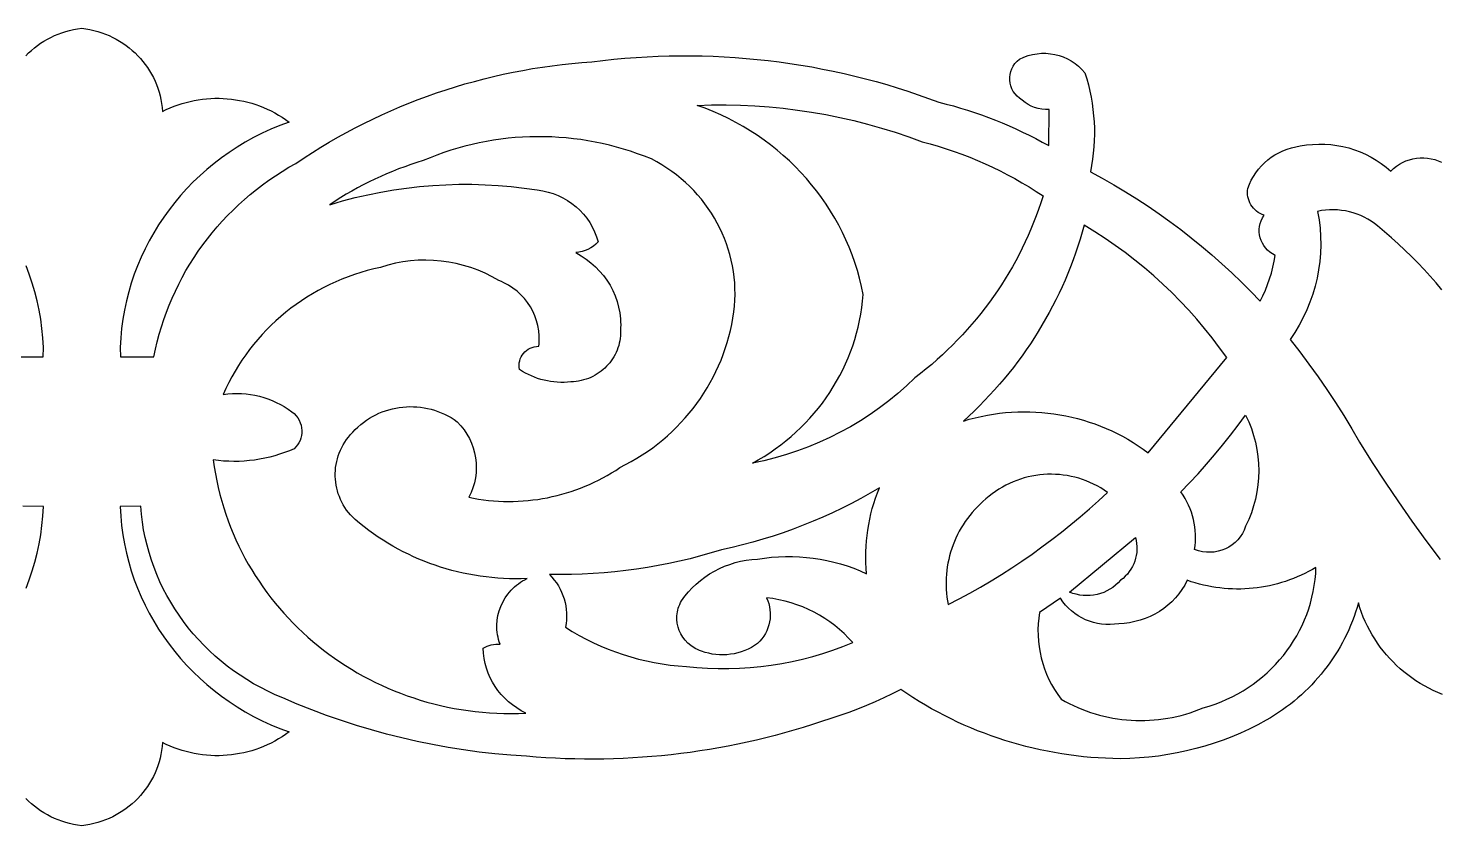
# Model space of a CAD drawing. Extents: x 3705 to 4265, y -775 to -720.
# Drawn here: x 4072.8 to 4168.8, y -773.9 to -719.5 of the extents above; entities that cross this region are included whole.
import ezdxf

# ---------------------------------------------------------------- set-up
doc = ezdxf.new("R2010")
doc.units = 0
doc.layers.add('CADRE', color=1, linetype='CONTINUOUS')

msp = doc.modelspace()

# ---------------------------------------------------------------- linework, layer by layer
at = {"layer": 'CADRE'}
for points in [[(4072.604, -721.412), (4072.791, -721.226), (4072.986, -721.049), (4073.189, -720.879), (4073.399, -720.719), (4073.617, -720.566), (4073.842, -720.423), (4074.073, -720.289), (4074.311, -720.164), (4074.555, -720.049), (4074.805, -719.944), (4075.061, -719.85), (4075.322, -719.766), (4075.588, -719.692), (4075.859, -719.63), (4076.135, -719.58), (4076.415, -719.541), (4076.695, -719.58), (4076.971, -719.63), (4077.242, -719.692), (4077.509, -719.766), (4077.77, -719.85), (4078.025, -719.944), (4078.275, -720.049), (4078.52, -720.164), (4078.757, -720.289), (4078.989, -720.423), (4079.213, -720.566), (4079.431, -720.719), (4079.641, -720.879), (4079.844, -721.049), (4080.039, -721.226), (4080.226, -721.412), (4080.405, -721.604), (4080.575, -721.805), (4080.736, -722.012), (4080.888, -722.226), (4081.03, -722.446), (4081.163, -722.672), (4081.286, -722.905), (4081.398, -723.143), (4081.501, -723.386), (4081.592, -723.634), (4081.672, -723.888), (4081.742, -724.145), (4081.799, -724.407), (4081.845, -724.673), (4081.879, -724.943), (4081.9, -725.216), (4082.161, -725.087), (4082.426, -724.969), (4082.693, -724.86), (4082.963, -724.761), (4083.236, -724.672), (4083.511, -724.593), (4083.788, -724.524), (4084.066, -724.465), (4084.346, -724.415), (4084.627, -724.376), (4084.908, -724.346), (4085.191, -724.326), (4085.473, -724.315), (4085.755, -724.315), (4086.037, -724.324), (4086.319, -724.342), (4086.599, -724.371), (4086.879, -724.409), (4087.157, -724.456), (4087.433, -724.513), (4087.708, -724.58), (4087.98, -724.656), (4088.249, -724.742), (4088.516, -724.837), (4088.78, -724.942), (4089.04, -725.056), (4089.297, -725.179), (4089.55, -725.312), (4089.799, -725.454), (4090.043, -725.605), (4090.283, -725.766), (4090.517, -725.936), (4089.896, -726.17), (4089.287, -726.424), (4088.692, -726.699), (4088.111, -726.994), (4087.544, -727.309), (4086.991, -727.643), (4086.454, -727.995), (4085.931, -728.365), (4085.425, -728.752), (4084.935, -729.157), (4084.461, -729.578), (4084.004, -730.014), (4083.565, -730.466), (4083.143, -730.933), (4082.739, -731.414), (4082.354, -731.909), (4081.988, -732.417), (4081.641, -732.938), (4081.314, -733.471), (4081.007, -734.016), (4080.72, -734.572), (4080.454, -735.138), (4080.209, -735.715), (4079.986, -736.301), (4079.785, -736.897), (4079.606, -737.5), (4079.451, -738.112), (4079.318, -738.732), (4079.209, -739.358), (4079.124, -739.991), (4079.063, -740.629), (4079.028, -741.274), (4079.041, -741.924), (4081.328, -741.924), (4081.434, -741.405), (4081.554, -740.891), (4081.688, -740.381), (4081.836, -739.877), (4081.998, -739.378), (4082.174, -738.884), (4082.364, -738.396), (4082.566, -737.914), (4082.782, -737.438), (4083.011, -736.969), (4083.252, -736.506), (4083.507, -736.05), (4083.773, -735.601), (4084.053, -735.16), (4084.344, -734.726), (4084.647, -734.3), (4084.962, -733.882), (4085.288, -733.473), (4085.626, -733.072), (4085.975, -732.679), (4086.336, -732.296), (4086.707, -731.922), (4087.089, -731.558), (4087.481, -731.203), (4087.884, -730.858), (4088.297, -730.524), (4088.721, -730.2), (4089.154, -729.886), (4089.596, -729.584), (4090.049, -729.292), (4090.51, -729.013), (4090.981, -728.744), (4091.54, -728.37), (4092.106, -728.005), (4092.677, -727.65), (4093.253, -727.305), (4093.836, -726.97), (4094.423, -726.645), (4095.016, -726.329), (4095.614, -726.024), (4096.217, -725.729), (4096.824, -725.444), (4097.437, -725.169), (4098.053, -724.904), (4098.675, -724.65), (4099.3, -724.405), (4099.93, -724.172), (4100.563, -723.948), (4101.2, -723.735), (4101.842, -723.533), (4102.486, -723.341), (4103.134, -723.16), (4103.785, -722.989), (4104.44, -722.829), (4105.097, -722.68), (4105.758, -722.541), (4106.421, -722.414), (4107.086, -722.297), (4107.754, -722.191), (4108.425, -722.096), (4109.097, -722.013), (4109.772, -721.94), (4110.448, -721.878), (4111.126, -721.828), (4111.875, -721.736), (4112.625, -721.655), (4113.376, -721.587), (4114.127, -721.529), (4114.878, -721.484), (4115.629, -721.45), (4116.38, -721.427), (4117.131, -721.417), (4117.882, -721.417), (4118.632, -721.43), (4119.382, -721.453), (4120.131, -721.489), (4120.879, -721.535), (4121.626, -721.594), (4122.372, -721.663), (4123.117, -721.744), (4123.861, -721.837), (4124.602, -721.941), (4125.342, -722.056), (4126.081, -722.183), (4126.817, -722.321), (4127.551, -722.47), (4128.283, -722.63), (4129.012, -722.802), (4129.739, -722.986), (4130.463, -723.18), (4131.185, -723.386), (4131.903, -723.603), (4132.618, -723.831), (4133.33, -724.07), (4134.039, -724.321), (4134.744, -724.583), (4135.234, -724.707), (4135.722, -724.839), (4136.207, -724.98), (4136.689, -725.129), (4137.168, -725.286), (4137.644, -725.451), (4138.117, -725.624), (4138.587, -725.805), (4139.053, -725.994), (4139.516, -726.192), (4139.975, -726.397), (4140.431, -726.61), (4140.882, -726.83), (4141.33, -727.059), (4141.774, -727.295), (4142.213, -727.539), (4142.236, -725.078), (4141.983, -725.082), (4141.733, -725.061), (4141.488, -725.014), (4141.25, -724.943), (4141.02, -724.849), (4140.802, -724.732), (4140.597, -724.592), (4140.406, -724.431), (4140.221, -724.307), (4140.057, -724.165), (4139.917, -724.009), (4139.799, -723.841), (4139.705, -723.661), (4139.634, -723.474), (4139.586, -723.281), (4139.561, -723.084), (4139.56, -722.885), (4139.583, -722.688), (4139.63, -722.493), (4139.701, -722.304), (4139.796, -722.123), (4139.915, -721.951), (4140.059, -721.791), (4140.228, -721.646), (4140.516, -721.514), (4140.811, -721.408), (4141.111, -721.33), (4141.414, -721.278), (4141.719, -721.252), (4142.023, -721.252), (4142.326, -721.277), (4142.624, -721.327), (4142.917, -721.401), (4143.203, -721.5), (4143.479, -721.623), (4143.745, -721.769), (4143.999, -721.938), (4144.238, -722.13), (4144.461, -722.345), (4144.666, -722.581), (4144.793, -722.991), (4144.906, -723.403), (4145.006, -723.818), (4145.091, -724.236), (4145.163, -724.656), (4145.222, -725.077), (4145.266, -725.499), (4145.297, -725.923), (4145.314, -726.347), (4145.317, -726.772), (4145.306, -727.197), (4145.281, -727.622), (4145.243, -728.046), (4145.19, -728.469), (4145.124, -728.891), (4145.044, -729.312), (4145.849, -729.752), (4146.645, -730.207), (4147.43, -730.678), (4148.204, -731.164), (4148.968, -731.666), (4149.721, -732.182), (4150.462, -732.713), (4151.192, -733.258), (4151.911, -733.818), (4152.617, -734.392), (4153.311, -734.98), (4153.993, -735.582), (4154.662, -736.197), (4155.318, -736.826), (4155.961, -737.469), (4156.591, -738.124), (4156.779, -737.755), (4156.95, -737.379), (4157.105, -736.997), (4157.243, -736.609), (4157.365, -736.215), (4157.469, -735.817), (4157.557, -735.415), (4157.627, -735.009), (4157.436, -734.908), (4157.262, -734.789), (4157.106, -734.655), (4156.968, -734.508), (4156.848, -734.348), (4156.747, -734.178), (4156.665, -733.999), (4156.603, -733.814), (4156.561, -733.623), (4156.54, -733.429), (4156.54, -733.233), (4156.562, -733.037), (4156.605, -732.842), (4156.672, -732.651), (4156.761, -732.464), (4156.874, -732.284), (4156.731, -732.228), (4156.596, -732.16), (4156.469, -732.082), (4156.351, -731.995), (4156.241, -731.898), (4156.142, -731.793), (4156.052, -731.681), (4155.972, -731.562), (4155.903, -731.437), (4155.846, -731.306), (4155.799, -731.171), (4155.765, -731.032), (4155.744, -730.889), (4155.735, -730.744), (4155.74, -730.597), (4155.758, -730.449), (4155.866, -730.165), (4155.994, -729.892), (4156.14, -729.63), (4156.304, -729.38), (4156.484, -729.142), (4156.68, -728.918), (4156.892, -728.708), (4157.117, -728.513), (4157.356, -728.333), (4157.607, -728.169), (4157.87, -728.022), (4158.143, -727.892), (4158.427, -727.781), (4158.719, -727.688), (4159.02, -727.615), (4159.328, -727.562), (4159.745, -727.494), (4160.162, -727.451), (4160.579, -727.432), (4160.995, -727.438), (4161.408, -727.467), (4161.818, -727.521), (4162.223, -727.597), (4162.623, -727.696), (4163.015, -727.818), (4163.4, -727.963), (4163.776, -728.129), (4164.142, -728.318), (4164.496, -728.527), (4164.839, -728.758), (4165.169, -729.01), (4165.484, -729.283), (4165.668, -729.104), (4165.865, -728.944), (4166.074, -728.803), (4166.292, -728.682), (4166.519, -728.58), (4166.753, -728.498), (4166.993, -728.435), (4167.237, -728.393), (4167.484, -728.371), (4167.733, -728.37), (4167.981, -728.389), (4168.228, -728.429), (4168.472, -728.49), (4168.711, -728.572), (4168.945, -728.675)], [(4168.965, -737.357), (4168.568, -736.886), (4168.161, -736.423), (4167.746, -735.967), (4167.322, -735.519), (4166.888, -735.08), (4166.446, -734.648), (4165.996, -734.224), (4165.536, -733.808), (4165.069, -733.401), (4164.593, -733.003), (4164.377, -732.835), (4164.153, -732.68), (4163.921, -732.539), (4163.683, -732.412), (4163.437, -732.299), (4163.187, -732.2), (4162.931, -732.115), (4162.67, -732.044), (4162.406, -731.988), (4162.139, -731.946), (4161.869, -731.92), (4161.598, -731.908), (4161.325, -731.911), (4161.052, -731.93), (4160.779, -731.965), (4160.507, -732.015), (4160.604, -732.585), (4160.671, -733.156), (4160.708, -733.728), (4160.717, -734.299), (4160.697, -734.869), (4160.648, -735.436), (4160.571, -736), (4160.466, -736.559), (4160.332, -737.112), (4160.171, -737.659), (4159.983, -738.198), (4159.767, -738.728), (4159.524, -739.249), (4159.254, -739.759), (4158.958, -740.258), (4158.635, -740.744), (4159.286, -741.579), (4159.92, -742.425), (4160.537, -743.283), (4161.137, -744.153), (4161.72, -745.033), (4162.285, -745.924), (4162.833, -746.825), (4163.363, -747.736), (4164.219, -749.104), (4165.099, -750.458), (4166.002, -751.796), (4166.929, -753.12), (4167.878, -754.428), (4168.851, -755.72)], [(4071.502, -741.924), (4073.789, -741.924), (4073.803, -741.274), (4073.767, -740.629), (4073.706, -739.991), (4073.621, -739.358), (4073.512, -738.732), (4073.38, -738.112), (4073.224, -737.5), (4073.045, -736.897), (4072.844, -736.301), (4072.621, -735.715)], [(4072.621, -757.679), (4072.844, -757.093), (4073.045, -756.498), (4073.224, -755.894), (4073.38, -755.282), (4073.512, -754.663), (4073.621, -754.037), (4073.706, -753.404), (4073.767, -752.765), (4073.803, -752.121), (4072.406, -752.097)], [(4168.999, -764.916), (4168.683, -764.784), (4168.373, -764.641), (4168.069, -764.488), (4167.771, -764.326), (4167.48, -764.154), (4167.195, -763.972), (4166.918, -763.781), (4166.647, -763.581), (4166.384, -763.372), (4166.129, -763.155), (4165.882, -762.929), (4165.642, -762.695), (4165.412, -762.453), (4165.19, -762.203), (4164.976, -761.946), (4164.772, -761.681), (4164.577, -761.409), (4164.392, -761.13), (4164.216, -760.845), (4164.051, -760.552), (4163.896, -760.254), (4163.751, -759.949), (4163.617, -759.639), (4163.494, -759.322), (4163.382, -759), (4163.282, -758.673), (4163.191, -758.986), (4163.092, -759.296), (4162.985, -759.604), (4162.871, -759.907), (4162.75, -760.208), (4162.621, -760.505), (4162.485, -760.799), (4162.342, -761.089), (4162.192, -761.375), (4162.035, -761.657), (4161.872, -761.936), (4161.701, -762.21), (4161.524, -762.48), (4161.34, -762.746), (4161.15, -763.008), (4160.954, -763.265), (4160.751, -763.517), (4160.542, -763.765), (4160.326, -764.007), (4160.105, -764.245), (4159.878, -764.478), (4159.645, -764.705), (4159.406, -764.928), (4159.161, -765.144), (4158.911, -765.356), (4158.655, -765.561), (4158.394, -765.761), (4158.127, -765.955), (4157.856, -766.143), (4157.579, -766.325), (4157.297, -766.501), (4157.01, -766.67), (4156.438, -766.977), (4155.858, -767.265), (4155.269, -767.535), (4154.673, -767.785), (4154.069, -768.017), (4153.458, -768.23), (4152.841, -768.424), (4152.218, -768.599), (4151.589, -768.754), (4150.955, -768.89), (4150.317, -769.006), (4149.675, -769.102), (4149.03, -769.179), (4148.381, -769.235), (4147.73, -769.271), (4147.077, -769.287), (4146.574, -769.277), (4146.073, -769.258), (4145.573, -769.23), (4145.075, -769.192), (4144.577, -769.146), (4144.082, -769.09), (4143.587, -769.025), (4143.095, -768.951), (4142.604, -768.868), (4142.116, -768.777), (4141.629, -768.676), (4141.145, -768.566), (4140.664, -768.448), (4140.185, -768.321), (4139.708, -768.185), (4139.234, -768.04), (4138.764, -767.886), (4138.296, -767.724), (4137.831, -767.554), (4137.37, -767.375), (4136.912, -767.187), (4136.458, -766.991), (4136.008, -766.786), (4135.561, -766.573), (4135.118, -766.352), (4134.679, -766.123), (4134.245, -765.885), (4133.815, -765.639), (4133.389, -765.384), (4132.968, -765.122), (4132.552, -764.851), (4132.14, -764.573), (4131.567, -764.868), (4130.987, -765.15), (4130.4, -765.418), (4129.807, -765.672), (4129.207, -765.913), (4128.602, -766.139), (4127.991, -766.351), (4127.374, -766.549), (4126.752, -766.762), (4126.128, -766.966), (4125.501, -767.162), (4124.872, -767.35), (4124.24, -767.529), (4123.606, -767.699), (4122.971, -767.861), (4122.333, -768.015), (4121.693, -768.16), (4121.052, -768.296), (4120.409, -768.424), (4119.764, -768.544), (4119.118, -768.655), (4118.47, -768.757), (4117.821, -768.851), (4117.171, -768.936), (4116.52, -769.012), (4115.868, -769.08), (4115.214, -769.139), (4114.56, -769.19), (4113.905, -769.232), (4113.25, -769.265), (4112.593, -769.289), (4111.937, -769.305), (4111.279, -769.313), (4110.622, -769.311), (4109.964, -769.301), (4109.307, -769.282), (4108.649, -769.254), (4107.991, -769.218), (4107.333, -769.172), (4106.676, -769.118), (4105.602, -769.046), (4104.531, -768.95), (4103.464, -768.829), (4102.4, -768.685), (4101.341, -768.518), (4100.287, -768.327), (4099.237, -768.112), (4098.193, -767.874), (4097.156, -767.613), (4096.124, -767.328), (4095.099, -767.021), (4094.082, -766.69), (4093.072, -766.337), (4092.07, -765.961), (4091.077, -765.562), (4090.092, -765.141), (4089.58, -764.924), (4089.079, -764.691), (4088.589, -764.443), (4088.11, -764.179), (4087.642, -763.899), (4087.187, -763.606), (4086.743, -763.298), (4086.312, -762.976), (4085.893, -762.641), (4085.488, -762.292), (4085.095, -761.931), (4084.717, -761.558), (4084.352, -761.172), (4084.001, -760.775), (4083.664, -760.367), (4083.343, -759.948), (4083.036, -759.519), (4082.744, -759.08), (4082.468, -758.631), (4082.208, -758.173), (4081.964, -757.706), (4081.736, -757.231), (4081.525, -756.748), (4081.331, -756.256), (4081.154, -755.758), (4080.995, -755.253), (4080.854, -754.741), (4080.73, -754.223), (4080.626, -753.699), (4080.539, -753.17), (4080.472, -752.636), (4080.424, -752.097), (4079.028, -752.121), (4079.063, -752.765), (4079.124, -753.404), (4079.209, -754.037), (4079.318, -754.663), (4079.451, -755.282), (4079.606, -755.894), (4079.785, -756.498), (4079.986, -757.093), (4080.209, -757.679), (4080.454, -758.256), (4080.72, -758.823), (4081.007, -759.379), (4081.314, -759.923), (4081.641, -760.456), (4081.988, -760.977), (4082.354, -761.485), (4082.739, -761.98), (4083.143, -762.461), (4083.565, -762.928), (4084.004, -763.38), (4084.461, -763.817), (4084.935, -764.238), (4085.425, -764.642), (4085.931, -765.03), (4086.454, -765.4), (4086.991, -765.752), (4087.544, -766.085), (4088.111, -766.4), (4088.692, -766.695), (4089.287, -766.97), (4089.896, -767.225), (4090.517, -767.458), (4090.283, -767.628), (4090.043, -767.789), (4089.799, -767.941), (4089.55, -768.083), (4089.297, -768.215), (4089.04, -768.339), (4088.78, -768.453), (4088.516, -768.558), (4088.249, -768.653), (4087.98, -768.738), (4087.708, -768.814), (4087.433, -768.881), (4087.157, -768.938), (4086.879, -768.986), (4086.599, -769.024), (4086.319, -769.052), (4086.037, -769.071), (4085.755, -769.08), (4085.473, -769.079), (4085.191, -769.069), (4084.908, -769.049), (4084.627, -769.019), (4084.346, -768.979), (4084.066, -768.93), (4083.788, -768.87), (4083.511, -768.801), (4083.236, -768.722), (4082.963, -768.633), (4082.693, -768.535), (4082.426, -768.426), (4082.161, -768.307), (4081.9, -768.179), (4081.879, -768.452), (4081.845, -768.721), (4081.799, -768.987), (4081.742, -769.249), (4081.672, -769.507), (4081.592, -769.76), (4081.501, -770.008), (4081.398, -770.252), (4081.286, -770.49), (4081.163, -770.722), (4081.03, -770.949), (4080.888, -771.169), (4080.736, -771.383), (4080.575, -771.59), (4080.405, -771.79), (4080.226, -771.983), (4080.039, -772.168), (4079.844, -772.346), (4079.641, -772.515), (4079.431, -772.676), (4079.213, -772.828), (4078.989, -772.972), (4078.757, -773.106), (4078.52, -773.231), (4078.275, -773.345), (4078.025, -773.45), (4077.77, -773.545), (4077.509, -773.629), (4077.242, -773.702), (4076.971, -773.764), (4076.695, -773.815), (4076.415, -773.853), (4076.135, -773.815), (4075.859, -773.764), (4075.588, -773.702), (4075.322, -773.629), (4075.061, -773.545), (4074.805, -773.45), (4074.555, -773.345), (4074.311, -773.231), (4074.073, -773.106), (4073.842, -772.972), (4073.617, -772.828), (4073.399, -772.676), (4073.189, -772.515), (4072.986, -772.346), (4072.791, -772.168), (4072.604, -771.983)]]:
    msp.add_lwpolyline(points, dxfattribs=at)
for points in [[(4122.047, -749.16), (4122.451, -748.933), (4122.845, -748.696), (4123.23, -748.447), (4123.606, -748.187), (4123.972, -747.917), (4124.328, -747.637), (4124.675, -747.347), (4125.011, -747.048), (4125.337, -746.739), (4125.652, -746.421), (4125.957, -746.094), (4126.251, -745.759), (4126.534, -745.415), (4126.806, -745.064), (4127.067, -744.705), (4127.316, -744.338), (4127.553, -743.964), (4127.778, -743.583), (4127.992, -743.196), (4128.193, -742.802), (4128.381, -742.402), (4128.558, -741.996), (4128.721, -741.584), (4128.871, -741.168), (4129.009, -740.746), (4129.133, -740.319), (4129.243, -739.888), (4129.34, -739.453), (4129.423, -739.014), (4129.492, -738.571), (4129.547, -738.124), (4129.588, -737.674), (4129.474, -737.121), (4129.341, -736.574), (4129.19, -736.034), (4129.022, -735.501), (4128.836, -734.975), (4128.633, -734.457), (4128.413, -733.946), (4128.176, -733.445), (4127.923, -732.952), (4127.654, -732.468), (4127.37, -731.993), (4127.07, -731.528), (4126.755, -731.074), (4126.425, -730.629), (4126.08, -730.196), (4125.722, -729.773), (4125.349, -729.362), (4124.963, -728.963), (4124.563, -728.576), (4124.151, -728.201), (4123.726, -727.839), (4123.288, -727.491), (4122.838, -727.155), (4122.376, -726.834), (4121.903, -726.526), (4121.419, -726.233), (4120.923, -725.955), (4120.417, -725.692), (4119.901, -725.445), (4119.374, -725.213), (4118.838, -724.998), (4118.292, -724.799), (4119.272, -724.77), (4120.251, -724.766), (4121.228, -724.787), (4122.204, -724.833), (4123.177, -724.903), (4124.148, -724.998), (4125.116, -725.117), (4126.08, -725.26), (4127.039, -725.428), (4127.994, -725.62), (4128.944, -725.836), (4129.888, -726.076), (4130.826, -726.34), (4131.758, -726.628), (4132.682, -726.94), (4133.598, -727.276), (4134.148, -727.423), (4134.694, -727.583), (4135.236, -727.753), (4135.773, -727.935), (4136.307, -728.128), (4136.835, -728.332), (4137.359, -728.547), (4137.877, -728.773), (4138.391, -729.01), (4138.899, -729.258), (4139.401, -729.516), (4139.898, -729.785), (4140.388, -730.064), (4140.873, -730.354), (4141.351, -730.654), (4141.823, -730.965), (4141.677, -731.422), (4141.521, -731.876), (4141.357, -732.327), (4141.184, -732.774), (4141.002, -733.217), (4140.812, -733.656), (4140.614, -734.091), (4140.406, -734.522), (4140.191, -734.949), (4139.967, -735.372), (4139.735, -735.79), (4139.495, -736.203), (4139.247, -736.612), (4138.991, -737.016), (4138.727, -737.415), (4138.456, -737.809), (4138.176, -738.198), (4137.889, -738.582), (4137.594, -738.961), (4137.292, -739.334), (4136.982, -739.702), (4136.665, -740.064), (4136.341, -740.42), (4136.01, -740.77), (4135.671, -741.115), (4135.326, -741.453), (4134.973, -741.785), (4134.613, -742.111), (4134.247, -742.431), (4133.874, -742.744), (4133.494, -743.05), (4133.108, -743.35), (4132.535, -743.894), (4131.942, -744.416), (4131.332, -744.915), (4130.703, -745.391), (4130.058, -745.843), (4129.396, -746.272), (4128.719, -746.676), (4128.027, -747.056), (4127.321, -747.41), (4126.602, -747.739), (4125.87, -748.043), (4125.126, -748.32), (4124.372, -748.571), (4123.606, -748.795), (4122.831, -748.991)], [(4085.356, -748.939), (4085.425, -749.417), (4085.505, -749.892), (4085.596, -750.362), (4085.699, -750.827), (4085.812, -751.288), (4085.937, -751.745), (4086.072, -752.197), (4086.218, -752.644), (4086.374, -753.085), (4086.54, -753.522), (4086.717, -753.954), (4086.903, -754.38), (4087.1, -754.801), (4087.306, -755.217), (4087.521, -755.626), (4087.746, -756.03), (4087.98, -756.428), (4088.224, -756.819), (4088.476, -757.205), (4088.737, -757.584), (4089.007, -757.957), (4089.285, -758.323), (4089.571, -758.683), (4089.866, -759.036), (4090.168, -759.382), (4090.479, -759.72), (4090.797, -760.052), (4091.123, -760.377), (4091.456, -760.694), (4091.796, -761.003), (4092.144, -761.305), (4092.499, -761.599), (4092.86, -761.885), (4093.228, -762.163), (4093.603, -762.433), (4093.984, -762.695), (4094.371, -762.948), (4094.765, -763.193), (4095.164, -763.43), (4095.569, -763.657), (4095.98, -763.876), (4096.396, -764.086), (4096.817, -764.286), (4097.244, -764.478), (4097.676, -764.66), (4098.112, -764.832), (4098.553, -764.995), (4098.999, -765.148), (4099.45, -765.292), (4099.904, -765.425), (4100.363, -765.549), (4100.826, -765.662), (4101.292, -765.765), (4101.762, -765.857), (4102.236, -765.939), (4102.713, -766.01), (4103.193, -766.071), (4103.677, -766.12), (4104.163, -766.158), (4104.652, -766.186), (4105.144, -766.202), (4105.638, -766.206), (4106.135, -766.199), (4106.634, -766.18), (4106.313, -766.015), (4106.008, -765.829), (4105.718, -765.626), (4105.446, -765.404), (4105.191, -765.167), (4104.954, -764.913), (4104.735, -764.646), (4104.536, -764.365), (4104.358, -764.071), (4104.2, -763.767), (4104.063, -763.452), (4103.949, -763.127), (4103.857, -762.795), (4103.789, -762.455), (4103.745, -762.109), (4103.726, -761.757), (4103.858, -761.685), (4103.996, -761.623), (4104.137, -761.573), (4104.283, -761.534), (4104.43, -761.506), (4104.58, -761.49), (4104.732, -761.486), (4104.884, -761.494), (4104.827, -761.331), (4104.778, -761.168), (4104.738, -761.004), (4104.706, -760.839), (4104.681, -760.674), (4104.665, -760.509), (4104.657, -760.345), (4104.656, -760.181), (4104.678, -759.855), (4104.73, -759.534), (4104.811, -759.22), (4104.921, -758.915), (4105.057, -758.62), (4105.221, -758.338), (4105.411, -758.07), (4105.626, -757.819), (4105.742, -757.7), (4105.865, -757.586), (4105.994, -757.476), (4106.128, -757.372), (4106.268, -757.274), (4106.414, -757.181), (4106.565, -757.095), (4106.722, -757.014), (4106.32, -757.027), (4105.918, -757.031), (4105.517, -757.025), (4105.117, -757.009), (4104.719, -756.984), (4104.321, -756.951), (4103.926, -756.907), (4103.532, -756.855), (4103.139, -756.793), (4102.749, -756.723), (4102.361, -756.643), (4101.976, -756.555), (4101.593, -756.458), (4101.212, -756.352), (4100.835, -756.237), (4100.46, -756.113), (4100.089, -755.981), (4099.721, -755.84), (4099.356, -755.69), (4098.996, -755.532), (4098.639, -755.366), (4098.286, -755.191), (4097.937, -755.008), (4097.592, -754.817), (4097.252, -754.617), (4096.917, -754.41), (4096.586, -754.194), (4096.26, -753.97), (4095.94, -753.738), (4095.625, -753.499), (4095.315, -753.251), (4095.011, -752.996), (4094.853, -752.843), (4094.705, -752.684), (4094.566, -752.52), (4094.438, -752.351), (4094.319, -752.177), (4094.21, -751.998), (4094.111, -751.816), (4094.021, -751.63), (4093.942, -751.441), (4093.872, -751.249), (4093.812, -751.054), (4093.763, -750.858), (4093.723, -750.66), (4093.693, -750.46), (4093.672, -750.259), (4093.662, -750.058), (4093.662, -749.856), (4093.672, -749.655), (4093.691, -749.454), (4093.721, -749.254), (4093.761, -749.055), (4093.81, -748.858), (4093.87, -748.663), (4093.939, -748.47), (4094.019, -748.28), (4094.108, -748.093), (4094.208, -747.91), (4094.318, -747.73), (4094.437, -747.555), (4094.567, -747.384), (4094.707, -747.219), (4094.857, -747.058), (4095.029, -746.874), (4095.209, -746.7), (4095.396, -746.536), (4095.589, -746.382), (4095.788, -746.238), (4095.993, -746.104), (4096.203, -745.981), (4096.418, -745.868), (4096.637, -745.765), (4096.86, -745.673), (4097.087, -745.59), (4097.317, -745.519), (4097.55, -745.458), (4097.785, -745.407), (4098.023, -745.367), (4098.261, -745.337), (4098.501, -745.319), (4098.742, -745.31), (4098.983, -745.313), (4099.224, -745.326), (4099.464, -745.351), (4099.704, -745.386), (4099.942, -745.431), (4100.179, -745.488), (4100.413, -745.556), (4100.645, -745.635), (4100.874, -745.725), (4101.099, -745.826), (4101.321, -745.938), (4101.539, -746.061), (4101.752, -746.196), (4101.96, -746.342), (4102.206, -746.607), (4102.427, -746.887), (4102.623, -747.18), (4102.793, -747.485), (4102.937, -747.8), (4103.055, -748.124), (4103.146, -748.455), (4103.211, -748.791), (4103.249, -749.131), (4103.26, -749.473), (4103.244, -749.816), (4103.2, -750.158), (4103.128, -750.497), (4103.029, -750.833), (4102.901, -751.163), (4102.744, -751.485), (4103.079, -751.55), (4103.415, -751.606), (4103.751, -751.654), (4104.088, -751.693), (4104.425, -751.724), (4104.763, -751.746), (4105.1, -751.759), (4105.437, -751.765), (4105.773, -751.762), (4106.109, -751.75), (4106.444, -751.731), (4106.779, -751.703), (4107.112, -751.667), (4107.444, -751.623), (4107.775, -751.57), (4108.104, -751.51), (4108.431, -751.441), (4108.757, -751.364), (4109.081, -751.28), (4109.402, -751.187), (4109.721, -751.086), (4110.037, -750.977), (4110.351, -750.861), (4110.662, -750.736), (4110.97, -750.604), (4111.275, -750.464), (4111.576, -750.316), (4111.874, -750.161), (4112.169, -749.997), (4112.459, -749.826), (4112.746, -749.648), (4113.028, -749.462), (4113.422, -749.262), (4113.807, -749.051), (4114.185, -748.83), (4114.554, -748.598), (4114.914, -748.356), (4115.266, -748.105), (4115.609, -747.843), (4115.943, -747.572), (4116.268, -747.292), (4116.583, -747.003), (4116.889, -746.705), (4117.185, -746.399), (4117.471, -746.084), (4117.747, -745.762), (4118.012, -745.431), (4118.267, -745.094), (4118.512, -744.749), (4118.746, -744.396), (4118.968, -744.037), (4119.18, -743.672), (4119.38, -743.3), (4119.569, -742.922), (4119.746, -742.538), (4119.911, -742.149), (4120.064, -741.754), (4120.205, -741.354), (4120.333, -740.949), (4120.449, -740.54), (4120.552, -740.126), (4120.642, -739.708), (4120.719, -739.286), (4120.783, -738.861), (4120.826, -738.461), (4120.854, -738.063), (4120.865, -737.667), (4120.861, -737.272), (4120.841, -736.879), (4120.805, -736.489), (4120.755, -736.101), (4120.69, -735.717), (4120.61, -735.337), (4120.516, -734.961), (4120.407, -734.589), (4120.284, -734.221), (4120.147, -733.859), (4119.997, -733.503), (4119.833, -733.152), (4119.655, -732.808), (4119.465, -732.47), (4119.262, -732.139), (4119.046, -731.815), (4118.817, -731.5), (4118.576, -731.192), (4118.323, -730.893), (4118.059, -730.602), (4117.782, -730.321), (4117.494, -730.05), (4117.195, -729.788), (4116.884, -729.537), (4116.563, -729.296), (4116.231, -729.066), (4115.888, -728.848), (4115.535, -728.642), (4115.172, -728.448), (4114.705, -728.261), (4114.234, -728.086), (4113.76, -727.923), (4113.282, -727.773), (4112.802, -727.635), (4112.319, -727.509), (4111.834, -727.396), (4111.346, -727.295), (4110.857, -727.206), (4110.366, -727.13), (4109.873, -727.065), (4109.38, -727.013), (4108.885, -726.974), (4108.39, -726.947), (4107.894, -726.931), (4107.399, -726.929), (4106.903, -726.938), (4106.408, -726.96), (4105.913, -726.994), (4105.419, -727.04), (4104.926, -727.099), (4104.435, -727.17), (4103.945, -727.253), (4103.457, -727.348), (4102.971, -727.456), (4102.487, -727.576), (4102.006, -727.708), (4101.528, -727.853), (4101.053, -728.009), (4100.581, -728.178), (4100.112, -728.36), (4099.648, -728.553), (4099.225, -728.685), (4098.806, -728.825), (4098.389, -728.973), (4097.976, -729.128), (4097.566, -729.29), (4097.159, -729.46), (4096.755, -729.637), (4096.356, -729.822), (4095.96, -730.014), (4095.567, -730.213), (4095.179, -730.419), (4094.795, -730.633), (4094.414, -730.854), (4094.038, -731.081), (4093.667, -731.316), (4093.299, -731.558), (4094.157, -731.306), (4095.02, -731.079), (4095.888, -730.878), (4096.762, -730.701), (4097.639, -730.55), (4098.521, -730.424), (4099.405, -730.323), (4100.292, -730.247), (4101.181, -730.197), (4102.071, -730.172), (4102.962, -730.172), (4103.853, -730.198), (4104.743, -730.249), (4105.633, -730.326), (4106.521, -730.428), (4107.407, -730.556), (4107.778, -730.613), (4108.14, -730.696), (4108.492, -730.805), (4108.831, -730.939), (4109.157, -731.095), (4109.469, -731.275), (4109.766, -731.476), (4110.046, -731.697), (4110.308, -731.938), (4110.551, -732.198), (4110.774, -732.475), (4110.976, -732.768), (4111.155, -733.077), (4111.311, -733.401), (4111.442, -733.738), (4111.547, -734.087), (4111.394, -734.242), (4111.228, -734.38), (4111.05, -734.501), (4110.86, -734.604), (4110.661, -734.688), (4110.454, -734.754), (4110.241, -734.8), (4110.022, -734.825), (4110.208, -734.925), (4110.389, -735.031), (4110.737, -735.261), (4111.064, -735.513), (4111.37, -735.784), (4111.653, -736.076), (4111.913, -736.384), (4112.149, -736.71), (4112.361, -737.05), (4112.547, -737.404), (4112.707, -737.77), (4112.84, -738.147), (4112.945, -738.533), (4113.022, -738.928), (4113.069, -739.33), (4113.081, -739.533), (4113.086, -739.737), (4113.083, -739.942), (4113.072, -740.148), (4113.073, -740.322), (4113.065, -740.493), (4113.049, -740.663), (4113.023, -740.83), (4112.99, -740.995), (4112.948, -741.156), (4112.898, -741.314), (4112.841, -741.47), (4112.776, -741.621), (4112.704, -741.769), (4112.624, -741.913), (4112.538, -742.052), (4112.445, -742.188), (4112.346, -742.318), (4112.24, -742.444), (4112.129, -742.565), (4112.011, -742.68), (4111.888, -742.79), (4111.76, -742.894), (4111.626, -742.992), (4111.487, -743.084), (4111.344, -743.17), (4111.196, -743.249), (4111.044, -743.321), (4110.887, -743.386), (4110.727, -743.444), (4110.563, -743.494), (4110.395, -743.537), (4110.225, -743.572), (4110.051, -743.598), (4109.874, -743.617), (4109.695, -743.626), (4109.464, -743.648), (4109.234, -743.659), (4109.004, -743.66), (4108.774, -743.651), (4108.546, -743.632), (4108.319, -743.602), (4108.094, -743.563), (4107.872, -743.515), (4107.651, -743.456), (4107.434, -743.388), (4107.22, -743.311), (4107.009, -743.224), (4106.802, -743.127), (4106.6, -743.022), (4106.402, -742.907), (4106.209, -742.783), (4106.183, -742.632), (4106.176, -742.483), (4106.186, -742.336), (4106.213, -742.194), (4106.256, -742.058), (4106.314, -741.927), (4106.386, -741.804), (4106.47, -741.689), (4106.567, -741.584), (4106.676, -741.489), (4106.795, -741.406), (4106.923, -741.336), (4107.061, -741.279), (4107.206, -741.237), (4107.358, -741.211), (4107.516, -741.202), (4107.535, -741.023), (4107.546, -740.844), (4107.545, -740.489), (4107.514, -740.139), (4107.454, -739.795), (4107.365, -739.459), (4107.249, -739.133), (4107.107, -738.818), (4106.94, -738.515), (4106.748, -738.226), (4106.532, -737.953), (4106.293, -737.696), (4106.033, -737.459), (4105.752, -737.241), (4105.451, -737.044), (4105.131, -736.871), (4104.964, -736.794), (4104.792, -736.722), (4104.334, -736.463), (4103.864, -736.229), (4103.384, -736.023), (4102.894, -735.843), (4102.396, -735.69), (4101.891, -735.565), (4101.381, -735.466), (4100.866, -735.395), (4100.348, -735.351), (4099.828, -735.335), (4099.307, -735.347), (4098.786, -735.387), (4098.267, -735.454), (4097.751, -735.55), (4097.238, -735.674), (4096.731, -735.826), (4096.282, -735.929), (4095.839, -736.044), (4095.4, -736.172), (4094.968, -736.312), (4094.54, -736.464), (4094.119, -736.628), (4093.704, -736.804), (4093.296, -736.992), (4092.894, -737.191), (4092.499, -737.401), (4092.112, -737.623), (4091.732, -737.855), (4091.359, -738.098), (4090.994, -738.351), (4090.637, -738.615), (4090.289, -738.889), (4089.949, -739.172), (4089.618, -739.466), (4089.296, -739.768), (4088.984, -740.081), (4088.681, -740.402), (4088.387, -740.732), (4088.104, -741.071), (4087.831, -741.419), (4087.568, -741.775), (4087.316, -742.139), (4087.075, -742.512), (4086.845, -742.892), (4086.626, -743.279), (4086.419, -743.674), (4086.224, -744.077), (4086.041, -744.486), (4086.352, -744.447), (4086.663, -744.424), (4086.973, -744.417), (4087.283, -744.424), (4087.59, -744.447), (4087.896, -744.485), (4088.199, -744.538), (4088.499, -744.605), (4088.794, -744.687), (4089.085, -744.784), (4089.372, -744.895), (4089.652, -745.02), (4089.926, -745.159), (4090.193, -745.311), (4090.453, -745.478), (4090.705, -745.658), (4090.864, -745.788), (4091.001, -745.93), (4091.117, -746.082), (4091.212, -746.242), (4091.286, -746.409), (4091.34, -746.58), (4091.375, -746.755), (4091.39, -746.931), (4091.386, -747.106), (4091.364, -747.279), (4091.323, -747.449), (4091.265, -747.613), (4091.19, -747.77), (4091.098, -747.917), (4090.99, -748.054), (4090.865, -748.179), (4090.54, -748.316), (4090.211, -748.442), (4089.878, -748.556), (4089.542, -748.658), (4089.202, -748.749), (4088.86, -748.827), (4088.515, -748.893), (4088.168, -748.947), (4087.819, -748.989), (4087.469, -749.019), (4087.118, -749.036), (4086.766, -749.042), (4086.413, -749.035), (4086.06, -749.015), (4085.708, -748.983)], [(4136.404, -746.294), (4136.808, -746.175), (4137.215, -746.068), (4137.624, -745.974), (4138.034, -745.892), (4138.445, -745.823), (4138.858, -745.765), (4139.271, -745.721), (4139.684, -745.688), (4140.098, -745.668), (4140.511, -745.659), (4140.924, -745.663), (4141.337, -745.679), (4141.748, -745.707), (4142.158, -745.747), (4142.566, -745.799), (4142.972, -745.863), (4143.376, -745.938), (4143.778, -746.025), (4144.177, -746.124), (4144.573, -746.235), (4144.966, -746.357), (4145.355, -746.491), (4145.74, -746.637), (4146.121, -746.793), (4146.498, -746.962), (4146.87, -747.141), (4147.237, -747.332), (4147.598, -747.535), (4147.954, -747.748), (4148.304, -747.973), (4148.648, -748.208), (4148.986, -748.455), (4154.324, -741.973), (4153.841, -741.297), (4153.34, -740.635), (4152.821, -739.986), (4152.286, -739.352), (4151.733, -738.732), (4151.163, -738.127), (4150.578, -737.538), (4149.976, -736.963), (4149.359, -736.405), (4148.726, -735.862), (4148.079, -735.336), (4147.417, -734.826), (4146.74, -734.334), (4146.05, -733.859), (4145.346, -733.401), (4144.628, -732.961), (4144.495, -733.438), (4144.353, -733.913), (4144.202, -734.385), (4144.043, -734.853), (4143.875, -735.318), (4143.699, -735.78), (4143.515, -736.239), (4143.323, -736.693), (4143.122, -737.145), (4142.914, -737.592), (4142.697, -738.036), (4142.473, -738.476), (4142.24, -738.911), (4142, -739.343), (4141.752, -739.771), (4141.496, -740.194), (4141.233, -740.612), (4140.962, -741.026), (4140.683, -741.436), (4140.397, -741.841), (4140.104, -742.241), (4139.803, -742.636), (4139.495, -743.026), (4139.179, -743.411), (4138.857, -743.791), (4138.527, -744.165), (4138.19, -744.534), (4137.847, -744.898), (4137.496, -745.255), (4137.139, -745.608), (4136.775, -745.954)], [(4151.208, -751.123), (4151.799, -750.505), (4152.378, -749.876), (4152.945, -749.235), (4153.501, -748.584), (4154.045, -747.923), (4154.578, -747.252), (4155.1, -746.572), (4155.611, -745.884), (4155.818, -746.337), (4155.998, -746.799), (4156.15, -747.267), (4156.274, -747.741), (4156.371, -748.22), (4156.44, -748.702), (4156.482, -749.186), (4156.496, -749.672), (4156.482, -750.157), (4156.44, -750.641), (4156.371, -751.123), (4156.274, -751.602), (4156.15, -752.076), (4155.998, -752.545), (4155.818, -753.006), (4155.611, -753.46), (4155.513, -753.717), (4155.39, -753.957), (4155.244, -754.179), (4155.077, -754.383), (4154.89, -754.567), (4154.687, -754.731), (4154.468, -754.873), (4154.235, -754.993), (4153.992, -755.089), (4153.739, -755.162), (4153.479, -755.21), (4153.213, -755.231), (4152.945, -755.226), (4152.674, -755.193), (4152.405, -755.132), (4152.138, -755.041), (4152.172, -754.783), (4152.193, -754.525), (4152.201, -754.268), (4152.197, -754.011), (4152.18, -753.755), (4152.151, -753.5), (4152.11, -753.247), (4152.057, -752.997), (4151.992, -752.749), (4151.915, -752.504), (4151.826, -752.263), (4151.726, -752.025), (4151.614, -751.792), (4151.49, -751.564), (4151.355, -751.341)], [(4135.371, -758.795), (4136.112, -758.407), (4136.845, -758.007), (4137.571, -757.595), (4138.288, -757.17), (4138.997, -756.733), (4139.698, -756.284), (4140.39, -755.823), (4141.074, -755.35), (4141.749, -754.865), (4142.414, -754.369), (4143.071, -753.861), (4143.718, -753.342), (4144.356, -752.811), (4144.984, -752.269), (4145.602, -751.717), (4146.211, -751.153), (4145.981, -750.995), (4145.746, -750.848), (4145.507, -750.711), (4145.263, -750.586), (4145.015, -750.471), (4144.764, -750.367), (4144.51, -750.274), (4144.252, -750.192), (4143.992, -750.12), (4143.73, -750.06), (4143.466, -750.009), (4143.201, -749.97), (4142.934, -749.941), (4142.667, -749.923), (4142.4, -749.916), (4142.132, -749.92), (4141.865, -749.934), (4141.599, -749.958), (4141.333, -749.994), (4141.07, -750.04), (4140.808, -750.096), (4140.548, -750.164), (4140.291, -750.241), (4140.036, -750.33), (4139.785, -750.429), (4139.538, -750.538), (4139.294, -750.658), (4139.055, -750.789), (4138.821, -750.93), (4138.591, -751.082), (4138.367, -751.244), (4138.149, -751.416), (4137.94, -751.585), (4137.738, -751.76), (4137.543, -751.941), (4137.355, -752.128), (4137.174, -752.32), (4137.001, -752.517), (4136.836, -752.719), (4136.678, -752.926), (4136.528, -753.138), (4136.385, -753.354), (4136.251, -753.574), (4136.124, -753.799), (4136.005, -754.027), (4135.895, -754.258), (4135.792, -754.493), (4135.698, -754.731), (4135.612, -754.972), (4135.534, -755.216), (4135.465, -755.462), (4135.404, -755.71), (4135.352, -755.961), (4135.309, -756.213), (4135.274, -756.467), (4135.249, -756.723), (4135.232, -756.98), (4135.224, -757.238), (4135.225, -757.496), (4135.236, -757.756), (4135.256, -758.015), (4135.285, -758.275), (4135.323, -758.535)], [(4109.328, -760.326), (4109.792, -760.615), (4110.264, -760.888), (4110.745, -761.145), (4111.234, -761.387), (4111.729, -761.613), (4112.232, -761.823), (4112.742, -762.017), (4113.257, -762.194), (4113.779, -762.356), (4114.305, -762.5), (4114.837, -762.628), (4115.373, -762.74), (4115.913, -762.834), (4116.456, -762.911), (4117.003, -762.971), (4117.553, -763.014), (4118.277, -763.081), (4119.001, -763.125), (4119.726, -763.146), (4120.45, -763.144), (4121.172, -763.12), (4121.893, -763.073), (4122.612, -763.003), (4123.328, -762.911), (4124.04, -762.797), (4124.748, -762.661), (4125.452, -762.502), (4126.151, -762.322), (4126.844, -762.119), (4127.53, -761.895), (4128.21, -761.649), (4128.883, -761.38), (4128.597, -761.067), (4128.298, -760.768), (4127.985, -760.485), (4127.66, -760.217), (4127.323, -759.964), (4126.974, -759.728), (4126.614, -759.508), (4126.245, -759.305), (4125.866, -759.119), (4125.478, -758.951), (4125.081, -758.8), (4124.678, -758.667), (4124.267, -758.553), (4123.85, -758.457), (4123.427, -758.381), (4123, -758.324), (4123.087, -758.523), (4123.156, -758.727), (4123.208, -758.933), (4123.243, -759.141), (4123.261, -759.35), (4123.263, -759.558), (4123.248, -759.766), (4123.217, -759.972), (4123.169, -760.174), (4123.106, -760.373), (4123.027, -760.567), (4122.932, -760.756), (4122.822, -760.938), (4122.696, -761.112), (4122.556, -761.277), (4122.401, -761.433), (4122.192, -761.577), (4121.976, -761.706), (4121.753, -761.821), (4121.525, -761.921), (4121.291, -762.007), (4121.052, -762.078), (4120.81, -762.135), (4120.565, -762.176), (4120.318, -762.203), (4120.069, -762.214), (4119.819, -762.211), (4119.57, -762.191), (4119.321, -762.157), (4119.074, -762.107), (4118.829, -762.041), (4118.588, -761.96), (4118.453, -761.912), (4118.322, -761.858), (4118.197, -761.797), (4118.077, -761.731), (4117.852, -761.58), (4117.649, -761.409), (4117.468, -761.219), (4117.311, -761.012), (4117.179, -760.791), (4117.071, -760.558), (4116.99, -760.316), (4116.935, -760.066), (4116.909, -759.811), (4116.911, -759.553), (4116.943, -759.294), (4116.97, -759.165), (4117.006, -759.036), (4117.049, -758.909), (4117.1, -758.782), (4117.159, -758.658), (4117.226, -758.535), (4117.451, -758.224), (4117.694, -757.93), (4117.953, -757.651), (4118.227, -757.388), (4118.516, -757.142), (4118.818, -756.914), (4119.134, -756.703), (4119.461, -756.511), (4119.799, -756.338), (4120.147, -756.183), (4120.504, -756.049), (4120.87, -755.934), (4121.244, -755.841), (4121.624, -755.768), (4122.01, -755.717), (4122.401, -755.689), (4122.874, -755.619), (4123.348, -755.568), (4123.823, -755.534), (4124.298, -755.518), (4124.772, -755.52), (4125.246, -755.539), (4125.718, -755.576), (4126.188, -755.63), (4126.656, -755.702), (4127.12, -755.791), (4127.582, -755.898), (4128.039, -756.021), (4128.491, -756.162), (4128.938, -756.32), (4129.38, -756.495), (4129.815, -756.687), (4129.787, -756.314), (4129.77, -755.94), (4129.764, -755.567), (4129.769, -755.195), (4129.785, -754.823), (4129.812, -754.452), (4129.851, -754.082), (4129.9, -753.713), (4129.96, -753.345), (4130.032, -752.98), (4130.114, -752.616), (4130.207, -752.255), (4130.311, -751.896), (4130.425, -751.54), (4130.551, -751.187), (4130.687, -750.837), (4130.064, -751.203), (4129.433, -751.556), (4128.795, -751.896), (4128.15, -752.223), (4127.498, -752.535), (4126.84, -752.835), (4126.176, -753.12), (4125.505, -753.392), (4124.829, -753.649), (4124.147, -753.893), (4123.459, -754.123), (4122.767, -754.338), (4122.069, -754.539), (4121.367, -754.726), (4120.66, -754.898), (4119.949, -755.056), (4119.239, -755.273), (4118.525, -755.476), (4117.807, -755.663), (4117.085, -755.836), (4116.36, -755.994), (4115.632, -756.137), (4114.901, -756.266), (4114.168, -756.379), (4113.432, -756.477), (4112.694, -756.56), (4111.955, -756.629), (4111.214, -756.682), (4110.471, -756.72), (4109.728, -756.743), (4108.983, -756.75), (4108.238, -756.743), (4108.409, -756.926), (4108.567, -757.117), (4108.712, -757.316), (4108.843, -757.522), (4108.961, -757.735), (4109.066, -757.954), (4109.157, -758.178), (4109.234, -758.406), (4109.297, -758.639), (4109.346, -758.875), (4109.38, -759.113), (4109.4, -759.354), (4109.405, -759.596), (4109.394, -759.84), (4109.369, -760.083)], [(4148.107, -754.229), (4148.157, -754.432), (4148.19, -754.635), (4148.207, -754.839), (4148.209, -755.042), (4148.195, -755.243), (4148.166, -755.443), (4148.122, -755.639), (4148.064, -755.831), (4147.991, -756.019), (4147.904, -756.202), (4147.804, -756.378), (4147.69, -756.547), (4147.563, -756.708), (4147.423, -756.861), (4147.27, -757.005), (4147.105, -757.138), (4146.939, -757.315), (4146.761, -757.476), (4146.571, -757.621), (4146.372, -757.749), (4146.164, -757.862), (4145.949, -757.957), (4145.727, -758.036), (4145.499, -758.098), (4145.267, -758.142), (4145.032, -758.168), (4144.795, -758.176), (4144.558, -758.166), (4144.32, -758.138), (4144.083, -758.091), (4143.849, -758.025), (4143.619, -757.939)], [(4141.585, -759.323), (4141.528, -759.714), (4141.493, -760.105), (4141.478, -760.496), (4141.482, -760.886), (4141.507, -761.274), (4141.552, -761.66), (4141.617, -762.043), (4141.701, -762.422), (4141.804, -762.796), (4141.926, -763.166), (4142.068, -763.529), (4142.228, -763.886), (4142.406, -764.236), (4142.604, -764.577), (4142.819, -764.91), (4143.053, -765.233), (4143.33, -765.388), (4143.611, -765.534), (4143.895, -765.671), (4144.183, -765.799), (4144.474, -765.919), (4144.768, -766.03), (4145.064, -766.133), (4145.363, -766.226), (4145.664, -766.311), (4145.967, -766.387), (4146.272, -766.455), (4146.578, -766.513), (4146.886, -766.563), (4147.195, -766.604), (4147.505, -766.636), (4147.816, -766.66), (4148.127, -766.674), (4148.439, -766.68), (4148.751, -766.677), (4149.063, -766.665), (4149.374, -766.644), (4149.685, -766.614), (4149.996, -766.575), (4150.306, -766.528), (4150.614, -766.471), (4150.921, -766.406), (4151.227, -766.331), (4151.531, -766.248), (4151.833, -766.155), (4152.133, -766.054), (4152.431, -765.943), (4152.726, -765.824), (4153.138, -765.7), (4153.542, -765.562), (4153.938, -765.409), (4154.325, -765.241), (4154.702, -765.06), (4155.071, -764.865), (4155.43, -764.657), (4155.779, -764.436), (4156.117, -764.202), (4156.445, -763.957), (4156.763, -763.699), (4157.069, -763.431), (4157.364, -763.151), (4157.647, -762.861), (4157.918, -762.56), (4158.177, -762.25), (4158.423, -761.931), (4158.656, -761.602), (4158.876, -761.264), (4159.082, -760.918), (4159.275, -760.564), (4159.453, -760.203), (4159.617, -759.834), (4159.767, -759.459), (4159.901, -759.077), (4160.02, -758.689), (4160.123, -758.295), (4160.211, -757.896), (4160.282, -757.492), (4160.337, -757.083), (4160.375, -756.67), (4160.396, -756.253), (4160.148, -756.398), (4159.897, -756.536), (4159.643, -756.667), (4159.386, -756.79), (4159.126, -756.905), (4158.863, -757.013), (4158.598, -757.114), (4158.33, -757.207), (4158.06, -757.293), (4157.788, -757.37), (4157.514, -757.441), (4157.238, -757.504), (4156.961, -757.559), (4156.683, -757.606), (4156.403, -757.646), (4156.122, -757.679), (4155.841, -757.703), (4155.559, -757.72), (4155.276, -757.729), (4154.993, -757.731), (4154.71, -757.724), (4154.427, -757.71), (4154.144, -757.688), (4153.862, -757.659), (4153.58, -757.621), (4153.299, -757.576), (4153.019, -757.523), (4152.74, -757.462), (4152.462, -757.393), (4152.185, -757.316), (4151.91, -757.231), (4151.637, -757.138), (4151.467, -757.461), (4151.275, -757.769), (4151.064, -758.061), (4150.833, -758.336), (4150.584, -758.594), (4150.318, -758.834), (4150.037, -759.055), (4149.74, -759.257), (4149.431, -759.439), (4149.108, -759.6), (4148.774, -759.739), (4148.431, -759.857), (4148.077, -759.951), (4147.716, -760.022), (4147.348, -760.068), (4146.974, -760.09), (4146.681, -760.13), (4146.389, -760.148), (4146.098, -760.145), (4145.811, -760.12), (4145.528, -760.075), (4145.25, -760.01), (4144.978, -759.925), (4144.714, -759.821), (4144.459, -759.699), (4144.213, -759.558), (4143.979, -759.4), (4143.756, -759.224), (4143.547, -759.032), (4143.352, -758.824), (4143.172, -758.6), (4143.009, -758.361)]]:
    msp.add_lwpolyline(points, close=True, dxfattribs=at)

doc.saveas('drawing.dxf')
